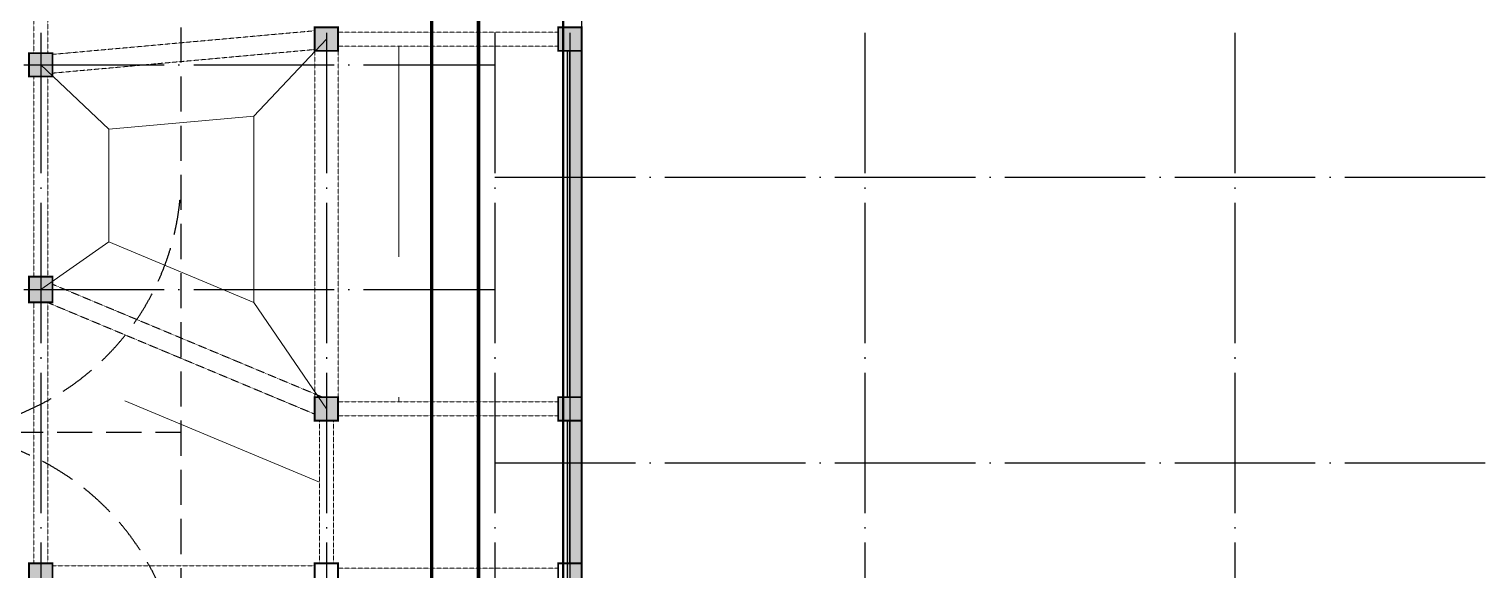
# Model space of a CAD drawing. Extents: x 290727 to 13733020, y 1731457 to 3643100.
# Drawn here: x 582462 to 613512, y 2216790 to 2228344 of the extents above; entities that cross this region are included whole.
import ezdxf

# ---------------------------------------------------------------- set-up
doc = ezdxf.new("R2010")
doc.units = 0
doc.header["$LTSCALE"] = 10
for name, pattern in [('DASH', [0.35, 0.25, -0.1]), ('DASHED', [0.75, 0.5, -0.25]), ('DOTE', [2.42, 2, -0.2, 0.02, -0.2]), ('虚线', [750, 450, -300])]:
    doc.linetypes.add(name, pattern=pattern)
doc.layers.get('0').update_dxf_attribs({"linetype": 'CONTINUOUS'})
for name, color, linetype in [('-A-车行道路', 8, 'CONTINUOUS'), ('BEAM_DASH', 144, 'DASHED'), ('COLU', 2, 'CONTINUOUS'), ('COLUMN', 9, 'CONTINUOUS'), ('DOTE', 8, 'DOTE'), ('DUCT-排烟管', 2, 'CONTINUOUS'), ('PUB_HATCH', 8, 'CONTINUOUS'), ('WALL', 255, 'CONTINUOUS'), ('作业图', 4, 'CONTINUOUS'), ('文字', 4, 'CONTINUOUS'), ('防火分区示意线', 4, 'CONTINUOUS'), ('防火分区线', 7, 'CONTINUOUS')]:
    doc.layers.add(name, color=color, linetype=linetype)
doc.layers.add('DIM_MODI', color=6, linetype='CONTINUOUS', plot=False)
doc.layers.add('板加腋边线', color=253, linetype='虚线', lineweight=18)
doc.layers.get('0').off()

# ---------------------------------------------------------------- blocks, each defined once
blk = doc.blocks.new('A$C55C93FC2')
at = {"layer": 'DOTE', "linetype": 'DOTE', "ltscale": 150}
for p, q in [((97784.1, 127235.5), (97784.1, 52513.6)), ((103884.1, 127235.5), (103884.1, 58602.6)), ((107484.1, 127235.5), (107484.1, 12200)), ((109084.1, 127235.5), (109084.1, 79426.6)), ((115384.1, 127235.5), (115384.1, 12200)), ((123284.1, 127235.5), (123284.1, 12200)), ((10299.5, 101142.4), (107472.3, 101142.4)), ((107484.1, 98742.4), (252290.8, 98742.4)), ((10299.5, 96342.4), (107472.3, 96342.4)), ((107484.1, 92642.4), (252290.8, 92642.4))]:
    blk.add_line(p, q, dxfattribs=at)
blk = doc.blocks.new('_FZH')
blk.add_lwpolyline([(-0.5, -0.5), (0.5, -0.5), (0.5, 0.5), (-0.5, 0.5)], close=True)
at = {"layer": 'PUB_HATCH'}
blk.add_solid([(-0.5, -0.5), (0.5, -0.5), (-0.5, 0.5), (0.5, 0.5)], dxfattribs=at)
blk = doc.blocks.new('车库建筑作业图')
at = {"layer": 'PUB_HATCH', "linetype": 'Continuous'}
for points in [[(594262, 2227880), (593962, 2227880), (593962, 2220480), (594262, 2220480)], [(594262, 2219980), (593962, 2219980), (593962, 2212580), (594262, 2212280)]]:
    blk.add_hatch(color=256, dxfattribs=at).paths.add_polyline_path(points)
at = {"layer": '-A-车行道路', "linetype": 'DASH', "ltscale": 300}
blk.add_line((585712, 2187730), (585712, 2235430), dxfattribs=at)
for points in [[(580212, 2219730, 0.414214), (585712, 2225230)], [(585712, 2214230, 0.414214), (580212, 2219730)]]:
    blk.add_lwpolyline(points, format="xyb", dxfattribs=at)
blk.add_lwpolyline([(527412, 2219730), (585712, 2219730)], dxfattribs=at)
at = {"layer": 'DIM_MODI', "linetype": 'Continuous'}
blk.add_line((594262, 2236180), (594262, 2212580), dxfattribs=at)
at = {"layer": 'WALL', "linetype": 'Continuous'}
for p, q in [((593962, 2220480), (593962, 2227880)), ((594262, 2220480), (594262, 2227880)), ((593962, 2212580), (593962, 2219980)), ((594262, 2212280), (594262, 2219980))]:
    blk.add_line(p, q, dxfattribs=at)
at = {"layer": '防火分区示意线', "color": 5, "linetype": 'DASH', "ltscale": 300, "const_width": 50}
blk.add_lwpolyline([(593869, 2236630), (593869, 2212830), (590769, 2212830), (590769, 2203430), (590270, 2203430), (588419, 2203430), (588419, 2195980), (583119, 2195980), (583119, 2196280), (547869, 2196280)], dxfattribs=at)
at = {"layer": '防火分区线', "linetype": 'Continuous', "flags": 128}
blk.add_lwpolyline([(594262, 2236180), (594262, 2212430), (591162, 2212430), (591162, 2202980), (591162, 2202980), (589922, 2202980), (588812, 2202980), (588812, 2195580), (582712, 2195580), (582712, 2195880), (547462, 2195880)], dxfattribs=at)
at = {"layer": 'COLUMN', "linetype": 'Continuous'}
for p, xscale, yscale, zscale, rotation in [((588812, 2228130), 500, 500, 500, 270), ((594012, 2228130), 500, 500, 500, 270), ((582712, 2227580), 500, 500, 500, 270), ((582712, 2222780), 549.999999511987, 500.0000001899898, 500.0000001899898, 269.999999940721), ((588812, 2220230), 500, 500, 500, 270), ((594012, 2220230), 500, 500, 500, 270), ((582712, 2216680), 500, 500, 500, 270)]:
    blk.add_blockref('_FZH', p, dxfattribs=dict(at, xscale=xscale, yscale=yscale, zscale=zscale, rotation=rotation))
at = {"layer": '文字', "linetype": 'Continuous'}
blk.add_blockref('A$C55C93FC2', (484928, 2126437), dxfattribs=at)
blk = doc.blocks.new('A$C7FBF512A')
at = {"layer": 'DUCT-排烟管', "color": 0, "linetype": 'ByBlock', "const_width": 75}
for points in [[(85487, -34408), (85487, -51749)], [(86487, -51749), (86487, -34408)]]:
    blk.add_lwpolyline(points, dxfattribs=at)
blk = doc.blocks.new('梁图-10.22')
at = {"layer": 'BEAM_DASH', "color": 0, "lineweight": 18}
for p, q in [((-1528174, 276183), (-1528174, 272058)), ((-1527874, 272058), (-1527874, 276183)), ((-1522174, 272536), (-1527774, 272031)), ((-1516974, 272508), (-1521674, 272508)), ((-1527774, 271630), (-1522174, 272135)), ((-1522174, 272108), (-1522174, 264708)), ((-1521674, 272208), (-1516974, 272208)), ((-1521674, 264708), (-1521674, 272108)), ((-1528174, 271558), (-1528174, 267283)), ((-1527874, 267283), (-1527874, 271558)), ((-1522004, 264708), (-1527774, 267120)), ((-1528174, 266733), (-1528174, 261158)), ((-1527885, 266733), (-1522174, 264346)), ((-1527874, 261158), (-1527874, 266733)), ((-1516974, 264608), (-1521674, 264608)), ((-1521674, 264308), (-1516974, 264308)), ((-1522074, 264208), (-1522074, 261158)), ((-1521774, 261158), (-1521774, 264208)), ((-1522174, 261108), (-1527774, 261108)), ((-1516974, 261058), (-1521674, 261058))]:
    blk.add_line(p, q, dxfattribs=at)
at = {"layer": 'COLU', "color": 0, "const_width": 40}
for points in [[(-1521674, 272608), (-1522174, 272608), (-1522174, 272108), (-1521674, 272108)], [(-1516474, 272608), (-1516974, 272608), (-1516974, 272108), (-1516474, 272108)], [(-1527774, 272058), (-1528274, 272058), (-1528274, 271558), (-1527774, 271558)], [(-1527774, 267283), (-1528274, 267283), (-1528274, 266733), (-1527774, 266733)], [(-1521674, 264708), (-1522174, 264708), (-1522174, 264208), (-1521674, 264208)], [(-1516474, 264708), (-1516974, 264708), (-1516974, 264208), (-1516474, 264208)], [(-1527774, 261158), (-1528274, 261158), (-1528274, 260658), (-1527774, 260658)], [(-1521674, 261158), (-1522174, 261158), (-1522174, 260658), (-1521674, 260658)], [(-1516474, 261158), (-1516974, 261158), (-1516974, 260658), (-1516474, 260658)]]:
    blk.add_lwpolyline(points, close=True, dxfattribs=at)
at = {"layer": 'WALL', "color": 0, "const_width": 40}
for points in [[(-1516724, 272108), (-1516724, 264708)], [(-1516474, 264708), (-1516474, 272108)], [(-1516724, 264208), (-1516724, 261158)], [(-1516474, 261158), (-1516474, 264208)]]:
    blk.add_lwpolyline(points, dxfattribs=at)
at = {"layer": '板加腋边线', "color": 0, "lineweight": 18}
for p, q in [((-1523474, 270712), (-1521924, 272358)), ((-1520374, 272208), (-1520374, 264608)), ((-1526574, 270433), (-1528024, 271808)), ((-1523474, 270712), (-1526574, 270433)), ((-1523474, 266732), (-1523474, 270712)), ((-1526574, 270433), (-1526574, 268028)), ((-1526574, 268028), (-1528024, 267008)), ((-1526574, 268028), (-1523474, 266732)), ((-1523474, 266732), (-1521924, 264458)), ((-1522074, 262895), (-1527874, 265319))]:
    blk.add_line(p, q, dxfattribs=at)

msp = doc.modelspace()

# ---------------------------------------------------------------- block references
at = {"layer": '作业图', "color": 8, "linetype": 'ByBlock', "extrusion": (8.37508e-20, 6.90696e-07, 1)}
msp.add_blockref('梁图-10.22', (2110736, 1955772, 0), dxfattribs=at)
at = {"layer": '作业图', "linetype": 'Continuous'}
msp.add_blockref('车库建筑作业图', (0, 0), dxfattribs=at)
at = {"layer": '文字', "color": 8}
msp.add_blockref('A$C7FBF512A', (505574, 2266429), dxfattribs=at)

doc.saveas('drawing.dxf')
